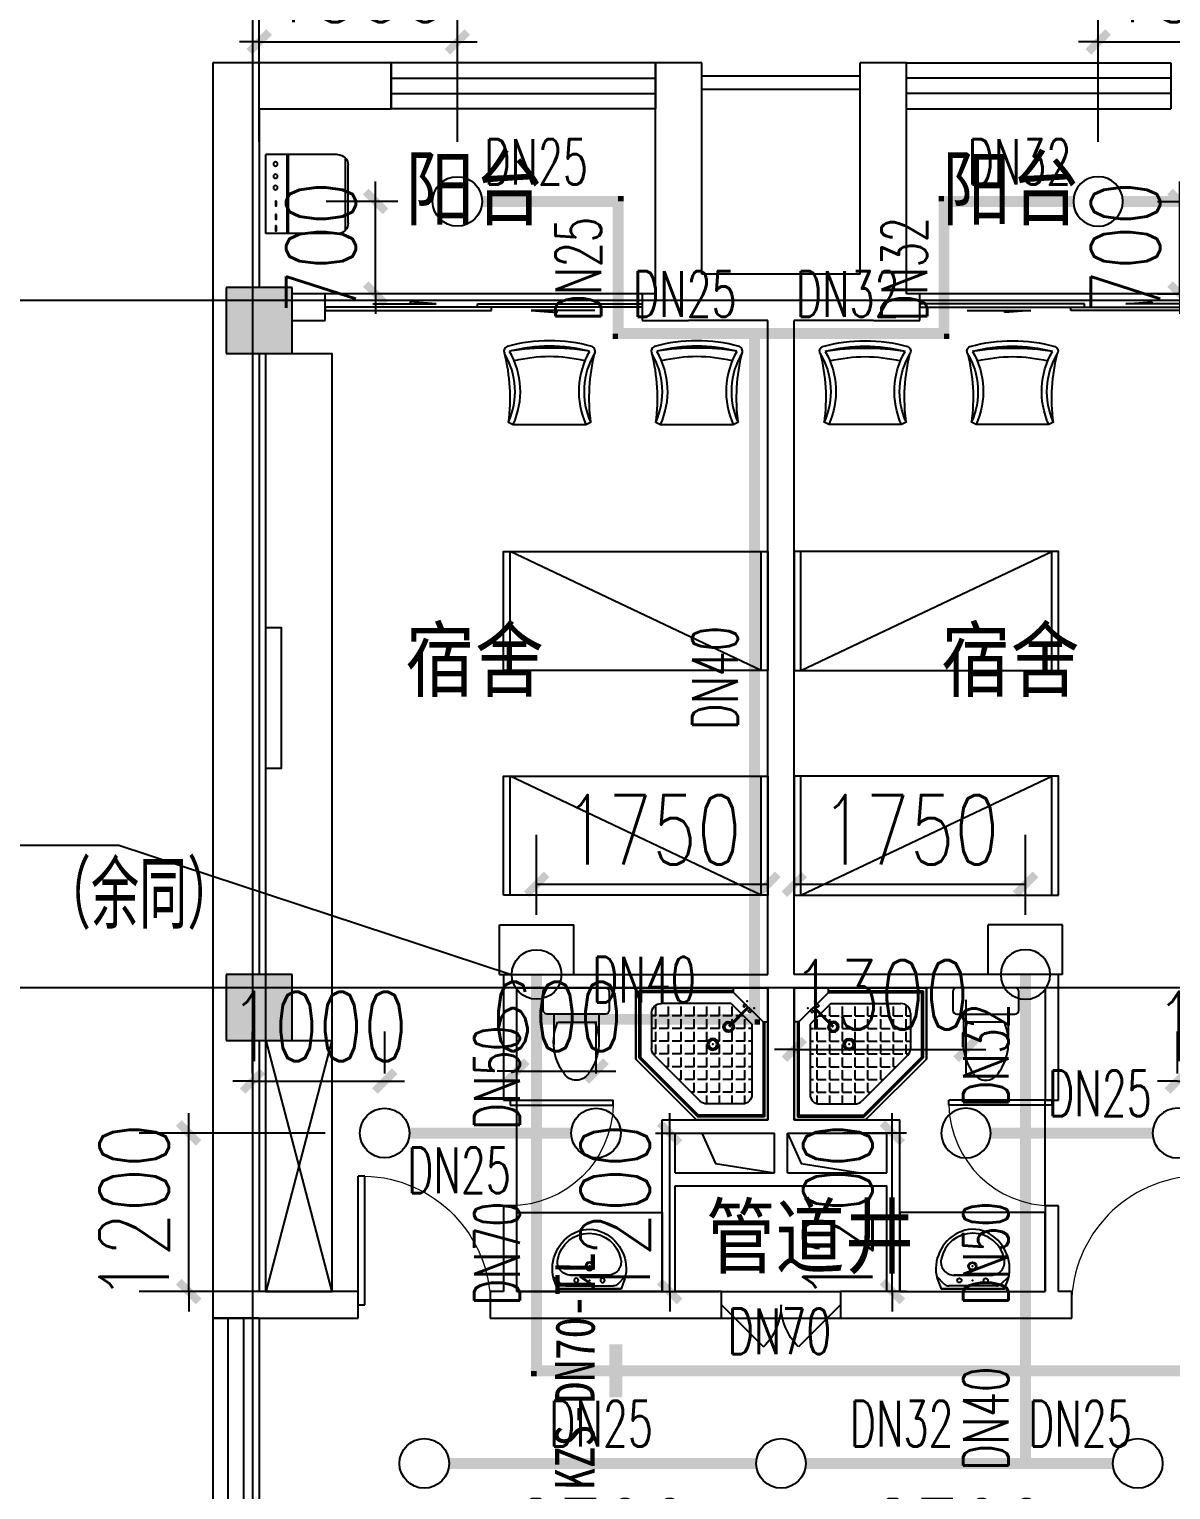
# Model space of a CAD drawing. Extents: x 0 to 2838408, y -923048 to 203859.
# Drawn here: x 2679573 to 2688213, y -619541 to -608488 of the extents above; entities that cross this region are included whole.
import ezdxf
from ezdxf.enums import TextEntityAlignment as Align

# ---------------------------------------------------------------- set-up
doc = ezdxf.new("R2010")
doc.units = 0
doc.header["$LTSCALE"] = 1000
for name, color, linetype in [('A-Fixt', 81, 'Continuous'), ('CLAYER', 7, 'Continuous'), ('COLUMN', 9, 'Continuous'), ('DIM_喷淋', 3, 'Continuous'), ('DOOR_FIRE', 4, 'Continuous'), ('DOTE', 8, 'Continuous'), ('E2-栏杆', 92, 'Continuous'), ('EQUIP_喷头', 7, 'Continuous'), ('PIPE-喷淋', 6, 'Continuous'), ('PUB_HATCH', 8, 'Continuous'), ('PUB_TEXT', 7, 'Continuous'), ('TEXT_喷淋', 7, 'Continuous'), ('TWT_DIM', 3, 'Continuous'), ('WALL', 9, 'Continuous'), ('WINDOW', 4, 'Continuous'), ('XREF', 8, 'Continuous'), ('抗震支吊架', 2, 'Continuous'), ('洁具', 213, 'Continuous'), ('配景', 3, 'Continuous')]:
    doc.layers.add(name, color=color, linetype=linetype)
doc.styles.add('_TCH_DIM', font='SIMPLEX', dxfattribs={"bigfont": 'GBCBIG'})
doc.styles.add('_TCH_DIM_T3', font='SIMPLEX', dxfattribs={"width": 0.75, "bigfont": 'HZTXT'})
doc.styles.add('_TWT_PIPEDN', font='SIMPLEX', dxfattribs={"width": 0.8, "height": 2.3, "bigfont": 'HZTXT'})
doc.styles.add('kzcad', font='', dxfattribs={"width": 0.8})
doc.styles.get("Standard").update_dxf_attribs({"font": 'geniso.shx', "bigfont": 'hztxt.shx'})
doc.styles.get('kzcad').set_extended_font_data('SimSun')
doc.dimstyles.new('_TWT_ARCH&&150', dxfattribs={"dimtxt": 525, "dimasz": 150, "dimexe": 375, "dimexo": 450, "dimgap": 150, "dimtad": 1, "dimdec": 0, "dimzin": 0, "dimdsep": 46, "dimtxsty": '_TCH_DIM_T3', "dimblk": 'ARCHTICK', "dimcen": 0.09, "dimclrt": 7, "dimazin": 2, "dimtfac": 1, "dimtdec": 0, "dimtix": 1, "dimtmove": 2, "dimatfit": 3, "dimfxl": 1, "dimtolj": 1, "dimtzin": 0, "dimarcsym": 0})

# ---------------------------------------------------------------- blocks, each defined once
blk = doc.blocks.new('1F平面-CAD导入_dwg_Drawing4_t3_dwg_$plan$00001613-474159-1F-927810-1F')
at = {"layer": '洁具'}
for p, q in [((-30, 250), (-170, 250)), ((-200, 170), (-430, 170)), ((-260, -140), (-260, 140)), ((-200, -170), (-200, -220)), ((-170, -250), (-30, -250))]:
    blk.add_line(p, q, dxfattribs=at)
for points in [[(-200, 220), (-200, 170), (-200, -170), (-430, -170)], [(0, -220), (0, 220)]]:
    blk.add_lwpolyline(points, dxfattribs=at)
for centre, radius, start, end in [((-170, 220), 30, 90, 180), ((-30, 220), 30, 0, 90), ((-413, -227), 398, 67.4505, 126.6381), ((-590, 0), 110, 123.4509, 236.5491), ((-413, 227), 398, 233.3619, 292.5495), ((-170, -220), 30, 180, 270), ((-30, -220), 30, 270, 0)]:
    blk.add_arc(centre, radius, start, end, dxfattribs=at)
blk = doc.blocks.new('$lvtry$00000169')
at = {"color": 0}
for p, q in [((259, -36), (259, 0)), ((259, -36), (36, -259)), ((259, -24), (976, -24)), ((259, -36), (964, -36)), ((964, -36), (976, -24)), ((964, -36), (964, -525)), ((976, -24), (976, -530)), ((276, -120), (120, -276)), ((144, -151), (291, -298)), ((151, -144), (298, -291)), ((183, -213), (205, -213)), ((220, -213), (243, -213)), ((270, -213), (270, -143)), ((270, -213), (340, -213)), ((276, -120), (808, -120)), ((366, -213), (366, -143)), ((366, -213), (436, -213)), ((462, -213), (462, -143)), ((462, -213), (532, -213)), ((558, -213), (558, -143)), ((558, -213), (628, -213)), ((655, -213), (655, -143)), ((655, -213), (725, -213)), ((751, -213), (751, -143)), ((751, -213), (821, -213)), ((847, -213), (847, -143)), ((847, -213), (880, -213)), ((880, -192), (880, -460)), ((36, -259), (0, -259)), ((24, -259), (24, -976)), ((36, -259), (36, -964)), ((120, -276), (120, -808)), ((120, -309), (147, -309)), ((173, -309), (173, -239)), ((173, -309), (243, -309)), ((270, -263), (270, -239)), ((334, -309), (340, -309)), ((366, -309), (366, -239)), ((366, -309), (436, -309)), ((462, -309), (462, -239)), ((462, -309), (532, -309)), ((558, -309), (558, -239)), ((558, -309), (628, -309)), ((655, -309), (655, -239)), ((655, -309), (725, -309)), ((751, -309), (751, -239)), ((751, -309), (821, -309)), ((847, -309), (847, -239)), ((847, -309), (880, -309)), ((120, -405), (147, -405)), ((173, -405), (173, -335)), ((173, -405), (243, -405)), ((173, -501), (173, -431)), ((270, -405), (270, -335)), ((270, -405), (340, -405)), ((270, -501), (270, -431)), ((366, -405), (366, -335)), ((366, -405), (379, -405)), ((366, -501), (366, -431)), ((462, -405), (462, -335)), ((462, -405), (532, -405)), ((462, -501), (462, -431)), ((558, -405), (558, -335)), ((558, -405), (628, -405)), ((558, -501), (558, -431)), ((655, -405), (655, -335)), ((655, -405), (725, -405)), ((655, -501), (655, -431)), ((751, -405), (751, -335)), ((751, -405), (821, -405)), ((751, -501), (751, -431)), ((847, -405), (847, -335)), ((847, -405), (880, -405)), ((847, -501), (847, -431)), ((120, -501), (147, -501)), ((173, -501), (243, -501)), ((173, -598), (173, -528)), ((270, -501), (340, -501)), ((270, -598), (270, -528)), ((366, -501), (436, -501)), ((366, -598), (366, -528)), ((462, -501), (532, -501)), ((462, -598), (462, -528)), ((859, -511), (511, -859)), ((964, -525), (525, -964)), ((976, -530), (530, -976)), ((558, -501), (628, -501)), ((558, -598), (558, -528)), ((655, -501), (725, -501)), ((655, -598), (655, -528)), ((751, -501), (821, -501)), ((751, -598), (751, -528)), ((847, -501), (867, -501)), ((964, -525), (976, -530)), ((120, -598), (147, -598)), ((173, -598), (243, -598)), ((173, -694), (173, -624)), ((270, -598), (340, -598)), ((270, -694), (270, -624)), ((366, -598), (436, -598)), ((366, -694), (366, -624)), ((462, -598), (532, -598)), ((462, -694), (462, -624)), ((558, -598), (628, -598)), ((558, -694), (558, -624)), ((655, -598), (725, -598)), ((655, -694), (655, -624)), ((751, -598), (773, -598)), ((120, -694), (147, -694)), ((173, -694), (243, -694)), ((173, -790), (173, -720)), ((270, -694), (340, -694)), ((270, -790), (270, -720)), ((366, -694), (436, -694)), ((366, -790), (366, -720)), ((462, -694), (532, -694)), ((462, -790), (462, -720)), ((558, -694), (628, -694)), ((558, -790), (558, -720)), ((655, -694), (676, -694)), ((120, -790), (147, -790)), ((173, -790), (243, -790)), ((173, -878), (173, -816)), ((192, -880), (460, -880)), ((270, -790), (340, -790)), ((270, -880), (270, -816)), ((366, -790), (436, -790)), ((366, -880), (366, -816)), ((462, -790), (532, -790)), ((462, -880), (462, -816)), ((558, -790), (580, -790)), ((36, -964), (24, -976)), ((24, -976), (530, -976)), ((36, -964), (525, -964)), ((525, -964), (530, -976))]:
    blk.add_line(p, q, dxfattribs=at)
blk.add_lwpolyline([(0, 0), (0, -1000), (540, -1000), (1000, -540), (1000, 0)], close=True)
for points in [[(0, 0), (0, -1000)], [(0, 0), (1000, 0)], [(1000, 0), (1000, -540)], [(136, -190), (148, -178), (132, -162), (121, -174)], [(190, -136), (178, -148), (162, -132), (174, -121)], [(1000, -540), (540, -1000)], [(0, -1000), (540, -1000)]]:
    blk.add_lwpolyline(points, close=True, dxfattribs=at)
for radius in [43.8, 31.1]:
    blk.add_circle((416, -428), radius, dxfattribs=at)
for centre, radius, start, end in [((808, -192), 72, 0, 90), ((296, -296), 40.6, 142.583, 128.4197), ((296, -296), 28.6, 145.828, 125.6599), ((808, -460), 72, 315, 0), ((192, -808), 72, 180, 270), ((460, -808), 72, 270, 315)]:
    blk.add_arc(centre, radius, start, end, dxfattribs=at)
for p in [(156, -102, 0), (103, -156, 0), (416, -428, 0)]:
    blk.add_point(p, dxfattribs=at)
blk = doc.blocks.new('$lvtry$00000178')
at = {"color": 0}
for p, q in [((-238, 0), (238, 0)), ((-214, -36), (-272, -91)), ((-180, -23), (180, -23)), ((-142, -105), (140, -105)), ((140, -105), (-142, -105)), ((216, -37), (268, -91))]:
    blk.add_line(p, q, dxfattribs=at)
blk.add_lwpolyline([(-104, -430, 0.224698), (110, -425, 0.348046), (269, -79), (239, 0), (-241, 0), (-271, -79, 0.356844)], format="xyb", close=True, dxfattribs=at)
for centre, radius in [((-100, -65), 16.3), ((100, -65), 16.3), ((1, -172), 31.6)]:
    blk.add_circle(centre, radius, dxfattribs=at)
at = {"color": 0, "lineweight": 13}
blk.add_circle((1, -172), 23, dxfattribs=at)
at = {"color": 0}
for centre, radius, start, end in [((-142, -205), 100, 90, 190.5602), ((-180, -73), 50, 90, 133.181), ((140, -205), 100, 349.4398, 90), ((180, -73), 50, 44.5607, 90), ((-1, -179), 243, 190.5602, 349.4398)]:
    blk.add_arc(centre, radius, start, end, dxfattribs=at)
for p in [(0, -65), (1, -172)]:
    blk.add_point(p, dxfattribs=at)
blk = doc.blocks.new('A$C70365C93')
at = {"layer": '洁具'}
blk.add_lwpolyline([(-1900, 2300), (-1900, 1700), (-800, 1700), (-800, 2300)], close=True, dxfattribs=at)
blk.add_blockref('$lvtry$00000178', (-1350, 2280), dxfattribs=at)
at = {"layer": '洁具', "rotation": 180}
blk.add_blockref('$lvtry$00000169', (0, 0), dxfattribs=at)
at = {"layer": '洁具', "extrusion": (0, 0, -1), "xscale": -1, "zscale": -1, "rotation": 90}
blk.add_blockref('1F平面-CAD导入_dwg_Drawing4_t3_dwg_$plan$00001613-474159-1F-927810-1F', (1450, 0), dxfattribs=at)
blk = doc.blocks.new('单人床')
at = {"layer": 'A-Fixt'}
for p, q in [((47774, 13973), (48674, 13973)), ((47774, 12073), (48674, 13973)), ((47774, 12073), (48674, 12073))]:
    blk.add_line(p, q, dxfattribs=at)
blk.add_lwpolyline([(47774, 14023), (48674, 14023), (48674, 12023), (47774, 12023), (47774, 14023)], dxfattribs=at)
blk = doc.blocks.new('CH_AP01')
for p, q in [((-311, 17), (-275, 0)), ((-275, 0), (275, 0)), ((275, 0), (311, 17))]:
    blk.add_line(p, q)
for centre, radius, start, end in [((-307, 555), 37.8, 100.1859, 202.8359), ((0, -579), 1213, 74.7104, 105.2896), ((0, -579), 1173, 75.0287, 104.9713), ((0, -1278), 1857, 80.611, 99.389), ((-824, 250), 603, 335.5038, 30.2691), ((824, 250), 603, 149.7309, 204.4962), ((307, 555), 37.8, 337.1641, 79.8141), ((-1658, 202), 1360, 352.1659, 14.4283), ((-824, 250), 563, 335.5038, 31.0903), ((0, -579), 1093, 75.8767, 104.1233), ((824, 250), 563, 148.9097, 204.4962), ((1658, 202), 1360, 165.5717, 187.8341)]:
    blk.add_arc(centre, radius, start, end)
blk = doc.blocks.new('A$C61295E98')
at = {"color": 3}
for p, q in [((544, 598), (0, 598)), ((0, 598), (0, 0)), ((161, 598), (161, 0)), ((170, 0), (170, 598)), ((603, 572), (603, 26)), ((624, 518), (624, 80)), ((544, 0), (0, 0))]:
    blk.add_line(p, q, dxfattribs=at)
for points in [[(82, 540), (75, 540), (75, 577), (82, 577)], [(82, 453), (75, 453), (75, 490), (82, 490)], [(82, 353), (75, 353), (75, 389), (82, 389)]]:
    blk.add_lwpolyline(points, close=True, dxfattribs=at)
for centre in [(74, 250), (74, 164), (74, 71)]:
    blk.add_circle(centre, 15.7, dxfattribs=at)
for centre, start, end in [((544, 518), 360, 90), ((544, 80), 270, 0)]:
    blk.add_arc(centre, 80, start, end, dxfattribs=at)
blk = doc.blocks.new('宿舍')
at = {"layer": 'A-Fixt'}
for p, q in [((47854, 13802), (48354, 15702)), ((48354, 13802), (47854, 15702)), ((47854, 13802), (48354, 13802))]:
    blk.add_line(p, q, dxfattribs=at)
for points in [[(47854, 8602), (48354, 8602), (48354, 15702), (47854, 15702)], [(47854, 10676), (47970, 10676), (47970, 11743), (47854, 11743)]]:
    blk.add_lwpolyline(points, close=True, dxfattribs=at)
at = {"xscale": -1, "rotation": 90}
for p in [(63677, 60475), (63677, 58775)]:
    blk.add_blockref('单人床', p, dxfattribs=at)
at = {"layer": 'A-Fixt', "xscale": -1, "rotation": 180}
for p in [(50002, 9140), (51117, 9140)]:
    blk.add_blockref('CH_AP01', p, dxfattribs=at)
at = {"layer": '配景', "color": 252}
blk.add_blockref('A$C61295E98', (47854, 7097), dxfattribs=at)
blk = doc.blocks.new('$WINLIB2D$00000001')
at = {"color": 0}
for points in [[(-0.5, 0.5), (-0.5, -0.5)], [(-0.5, 0.5), (0.5, 0.5)], [(0.5, -0.5), (0.5, 0.5)], [(0.5, 0.1667), (-0.5, 0.1667)], [(0.5, -0.1667), (-0.5, -0.1667)], [(-0.5, -0.5), (0.5, -0.5)]]:
    blk.add_lwpolyline(points, dxfattribs=at)
blk = doc.blocks.new('$DorLib2D$00000131')
at = {"color": 0, "linetype": 'Continuous'}
for p, q in [((0.15, 0.125), (0.2319, 0.1973)), ((0.2319, 0.1973), (0.2319, 0.125)), ((-0.5, 0.125), (-0.5, 0)), ((0.0192, 0.125), (-0.5, 0.125)), ((0.0192, 0), (0.0192, 0.125)), ((0.35, 0.125), (0.15, 0.125)), ((-0.5, 0), (0.0192, 0)), ((-0.024, 0), (0.5, 0)), ((-0.024, -0.125), (-0.024, 0)), ((0.5, 0), (0.5, -0.125)), ((-0.35, -0.125), (-0.15, -0.125)), ((-0.2319, -0.1973), (-0.2319, -0.125)), ((-0.15, -0.125), (-0.2319, -0.1973)), ((0.5, -0.125), (-0.024, -0.125))]:
    blk.add_line(p, q, dxfattribs=at)
blk = doc.blocks.new('$DorLib2D$00000116')
at = {"color": 0}
for p, q in [((-0.5, 0), (-0.146, 0.354)), ((0.5, 0), (0.146, 0.354))]:
    blk.add_line(p, q, dxfattribs=at)
for centre, start, end in [((-0.5, 0), 0, 45), ((0.5, 0), 135, 180)]:
    blk.add_arc(centre, 0.5, start, end, dxfattribs=at)
blk = doc.blocks.new('$DorLib2D$00000001')
for p, q in [((0.45, 0.975), (0.5, 0.975)), ((0.45, 0), (0.45, 0.975)), ((0.5, 0), (0.5, 0.975)), ((0.5, 0), (0.45, 0))]:
    blk.add_line(p, q)
at = {"lineweight": 13}
blk.add_arc((0.475, 0), 0.975, 91.4693, 180, dxfattribs=at)
blk = doc.blocks.new('4F1')
at = {"layer": 'PUB_HATCH'}
for points in [[(2345516.7, -610441.3), (2345016.7, -610441.3), (2345016.7, -610941.3), (2345516.7, -610941.3)], [(2345516.7, -615641.3), (2345016.7, -615641.3), (2345016.7, -616141.3), (2345516.7, -616141.3)]]:
    blk.add_hatch(color=256, dxfattribs=at).paths.add_polyline_path(points)
for points in [[(2348616.7, -616841.3), (2348720.3, -617071.5), (2349166.7, -617141.3)], [(2349266.7, -616841.3), (2349370.3, -617071.5), (2349816.7, -617141.3)]]:
    blk.add_lwpolyline(points)
at = {"layer": 'COLUMN'}
for p, q in [((2345516.7, -610441.3), (2345016.7, -610441.3)), ((2345016.7, -610441.3), (2345016.7, -610941.3)), ((2345516.7, -610941.3), (2345516.7, -610441.3)), ((2345016.7, -610941.3), (2345516.7, -610941.3)), ((2345516.7, -615641.3), (2345016.7, -615641.3)), ((2345016.7, -615641.3), (2345016.7, -616141.3)), ((2345516.7, -616141.3), (2345516.7, -615641.3)), ((2345016.7, -616141.3), (2345516.7, -616141.3))]:
    blk.add_line(p, q, dxfattribs=at)
at = {"layer": 'DOOR_FIRE'}
for p, q in [((2348766.7, -618041.3), (2349666.7, -618041.3)), ((2348766.7, -618241.3), (2349666.7, -618241.3))]:
    blk.add_line(p, q, dxfattribs=at)
at = {"layer": 'DOTE'}
for p, q in [((2345216.7, -606941.3), (2345216.7, -690141.3)), ((2345216.7, -606941.3), (2345216.7, -612391.2)), ((2453916.7, -610541.3), (2343216.7, -610541.3)), ((2453916.7, -610541.3), (2343216.7, -610541.3)), ((2346821.2, -610541.3), (2343216.7, -610541.3)), ((2453916.7, -615741.3), (2343216.7, -615741.3))]:
    blk.add_line(p, q, dxfattribs=at)
at = {"layer": 'E2-栏杆'}
for points in [[(2348616.7, -608841.3), (2349816.7, -608841.3)], [(2348616.7, -608941.3), (2349816.7, -608941.3)]]:
    blk.add_lwpolyline(points, dxfattribs=at)
at = {"layer": 'WALL'}
for p, q in [((2346266.7, -608741.3), (2344916.7, -608741.3)), ((2344916.7, -608741.3), (2344916.7, -610541.3)), ((2346266.7, -609091.3), (2346266.7, -608741.3)), ((2348616.7, -608741.3), (2348266.7, -608741.3)), ((2348266.7, -608741.3), (2348266.7, -609091.3)), ((2348616.7, -610341.3), (2348616.7, -608741.3)), ((2349816.7, -610341.3), (2349816.7, -608741.3)), ((2350166.7, -608741.3), (2349816.7, -608741.3)), ((2350166.7, -609091.3), (2350166.7, -608741.3)), ((2345266.7, -609091.3), (2346266.7, -609091.3)), ((2345266.7, -609091.3), (2345266.7, -610441.3)), ((2348266.7, -610491.3), (2348266.7, -609091.3)), ((2350166.7, -610491.3), (2350166.7, -609091.3)), ((2349216.7, -610341.3), (2348616.7, -610341.3)), ((2349816.7, -610341.3), (2349216.7, -610341.3)), ((2344916.7, -610541.3), (2344916.7, -615891.3)), ((2345766.7, -610491.3), (2345516.7, -610491.3)), ((2345766.7, -610691.3), (2345766.7, -610491.3)), ((2348266.7, -610491.3), (2348166.7, -610491.3)), ((2348166.7, -610491.3), (2348166.7, -610691.3)), ((2350266.7, -610491.3), (2350166.7, -610491.3)), ((2350266.7, -610691.3), (2350266.7, -610491.3)), ((2345516.7, -610691.3), (2345766.7, -610691.3)), ((2348166.7, -610691.3), (2348516.7, -610691.3)), ((2349116.7, -610691.3), (2348516.7, -610691.3)), ((2349116.7, -615641.3), (2349116.7, -610691.3)), ((2349916.7, -610691.3), (2349316.7, -610691.3)), ((2349316.7, -615641.3), (2349316.7, -610691.3)), ((2349916.7, -610691.3), (2350266.7, -610691.3)), ((2345266.7, -610941.3), (2345266.7, -615641.3)), ((2347116.7, -615641.3), (2349116.7, -615641.3)), ((2347116.7, -615641.3), (2347116.7, -616591.3)), ((2351316.7, -615641.3), (2349316.7, -615641.3)), ((2351316.7, -616591.3), (2351316.7, -615641.3)), ((2347216.7, -615741.3), (2349116.7, -615741.3)), ((2347216.7, -616591.3), (2347216.7, -615741.3)), ((2349116.7, -616741.3), (2349116.7, -615741.3)), ((2349316.7, -616741.3), (2349316.7, -615741.3)), ((2351216.7, -615741.3), (2349316.7, -615741.3)), ((2351216.7, -615741.3), (2351216.7, -616591.3)), ((2344916.7, -615891.3), (2344916.7, -618141.3)), ((2345266.7, -616141.3), (2345266.7, -618041.3)), ((2347116.7, -616591.3), (2347216.7, -616591.3)), ((2351216.7, -616591.3), (2351316.7, -616591.3)), ((2348316.7, -616741.3), (2349116.7, -616741.3)), ((2348316.7, -617241.3), (2348316.7, -616741.3)), ((2349316.7, -616741.3), (2350116.7, -616741.3)), ((2350116.7, -617241.3), (2350116.7, -616741.3)), ((2348416.7, -616841.3), (2349166.7, -616841.3)), ((2348416.7, -617141.3), (2348416.7, -616841.3)), ((2349166.7, -617141.3), (2349166.7, -616841.3)), ((2349266.7, -616841.3), (2350016.7, -616841.3)), ((2349266.7, -617141.3), (2349266.7, -616841.3)), ((2350016.7, -617141.3), (2350016.7, -616841.3)), ((2348416.7, -617141.3), (2349166.7, -617141.3)), ((2349266.7, -617141.3), (2350016.7, -617141.3)), ((2348316.7, -618041.3), (2348316.7, -617241.3)), ((2348416.7, -617241.3), (2349216.7, -617241.3)), ((2348416.7, -618041.3), (2348416.7, -617241.3)), ((2349216.7, -617241.3), (2350016.7, -617241.3)), ((2350016.7, -618041.3), (2350016.7, -617241.3)), ((2350116.7, -618041.3), (2350116.7, -617241.3)), ((2347216.7, -617391.3), (2347116.7, -617391.3)), ((2347116.7, -617391.3), (2347116.7, -618041.3)), ((2347216.7, -618041.3), (2347216.7, -617391.3)), ((2351316.7, -617391.3), (2351216.7, -617391.3)), ((2351216.7, -617391.3), (2351216.7, -618041.3)), ((2351316.7, -618041.3), (2351316.7, -617391.3)), ((2346016.7, -618041.3), (2345266.7, -618041.3)), ((2346016.7, -618241.3), (2346016.7, -618041.3)), ((2347116.7, -618041.3), (2347016.7, -618041.3)), ((2347016.7, -618041.3), (2347016.7, -618241.3)), ((2347216.7, -618041.3), (2348316.7, -618041.3)), ((2348766.7, -618041.3), (2348416.7, -618041.3)), ((2348766.7, -618241.3), (2348766.7, -618041.3)), ((2350016.7, -618041.3), (2349666.7, -618041.3)), ((2349666.7, -618041.3), (2349666.7, -618241.3)), ((2350116.7, -618041.3), (2351216.7, -618041.3)), ((2351416.7, -618041.3), (2351316.7, -618041.3)), ((2351416.7, -618241.3), (2351416.7, -618041.3)), ((2344916.7, -618141.3), (2344916.7, -618241.3)), ((2344916.7, -618241.3), (2345266.7, -618241.3)), ((2345266.7, -618241.3), (2346016.7, -618241.3)), ((2347016.7, -618241.3), (2347116.7, -618241.3)), ((2347116.7, -618241.3), (2348316.7, -618241.3)), ((2348316.7, -618241.3), (2348766.7, -618241.3)), ((2349666.7, -618241.3), (2350116.7, -618241.3)), ((2350116.7, -618241.3), (2351316.7, -618241.3)), ((2351316.7, -618241.3), (2351416.7, -618241.3))]:
    blk.add_line(p, q, dxfattribs=at)
at = {"layer": 'WINDOW'}
for p, q in [((2348166.7, -610491.3), (2345766.7, -610491.3)), ((2352666.7, -610491.3), (2350266.7, -610491.3)), ((2347216.7, -617391.3), (2347216.7, -616591.3)), ((2351216.7, -617391.3), (2351216.7, -616591.3))]:
    blk.add_line(p, q, dxfattribs=at)
at = {"xscale": -1, "rotation": 180}
for name, p in [('宿舍', (2297462.9, -602339.6)), ('A$C70365C93', (2349116.7, -615741.3))]:
    blk.add_blockref(name, p, dxfattribs=at)
at = {"rotation": 180}
for name, p in [('宿舍', (2400970.6, -602339.6)), ('A$C70365C93', (2349316.7, -615741.3))]:
    blk.add_blockref(name, p, dxfattribs=at)
at = {"layer": 'DOOR_FIRE', "xscale": 900, "yscale": -900, "zscale": 200}
blk.add_blockref('$DorLib2D$00000116', (2349216.7, -618141.3), dxfattribs=at)
at = {"layer": 'WINDOW'}
for name, p, xscale, yscale, zscale, rotation in [('$WINLIB2D$00000001', (2347266.7, -608916.3), 2000, 350, 2000, 180.000000000001), ('$WINLIB2D$00000001', (2351166.7, -608916.3), -2000, 350, -2000, 180), ('$DorLib2D$00000131', (2346966.7, -610591.3), 2400, -200, 2400, 180), ('$DorLib2D$00000131', (2351466.7, -610591.3), -2400, -200, -2400, 180), ('$DorLib2D$00000001', (2347166.7, -616991.3), 800, -800, 800, 90), ('$DorLib2D$00000001', (2351266.7, -616991.3), 800, 800, 800, 90), ('$WINLIB2D$00000001', (2345091.7, -618941.3), 1400, 350, 1400, 270.0000000000056)]:
    blk.add_blockref(name, p, dxfattribs=dict(at, xscale=xscale, yscale=yscale, zscale=zscale, rotation=rotation))
at = {"layer": 'WINDOW', "yscale": 1000}
for p, xscale, zscale in [((2346516.7, -618141.3), -1000, -1000), ((2351916.7, -618141.3), 1000, 1000)]:
    blk.add_blockref('$DorLib2D$00000001', p, dxfattribs=dict(at, xscale=xscale, zscale=zscale))
at = {"layer": 'CLAYER'}
blk.add_text('管道井', height=525, dxfattribs=at).set_placement((2348649.1, -617904.3))
at = {"layer": 'PUB_TEXT'}
for s, p in [('阳台', (2346373.5, -609973.2)), ('阳台', (2350433.9, -609973.2)), ('宿舍', (2346373.5, -613541)), ('宿舍', (2350427.9, -613541))]:
    blk.add_text(s, height=525, dxfattribs=at).set_placement(p)
blk = doc.blocks.new('_ArchTick')
at = {"color": 0, "linetype": 'ByBlock', "const_width": 0.4}
blk.add_lwpolyline([(-0.5, -0.5), (0.5, 0.5)], dxfattribs=at)
blk = doc.blocks.new('*D2922')
at = {"layer": 'Defpoints', "color": 0, "linetype": 'ByBlock', "transparency": 16777216}
for p in [(2686663, -616208), (2685363, -616841), (2686663, -616841)]:
    blk.add_point(p, dxfattribs=at)
at = {"layer": 'TWT_DIM', "color": 0, "linetype": 'ByBlock', "lineweight": -2, "transparency": 16777216}
for p, q in [((2685363, -616391), (2685363, -615833)), ((2686663, -616391), (2686663, -615833)), ((2685363, -616208), (2685213, -616208)), ((2685363, -616208), (2686663, -616208)), ((2686663, -616208), (2686813, -616208))]:
    blk.add_line(p, q, dxfattribs=at)
at = {"layer": 'TWT_DIM', "color": 0, "linetype": 'ByBlock', "lineweight": -2, "transparency": 16777216, "xscale": 150, "yscale": 150, "zscale": 150}
blk.add_blockref('_ArchTick', (2685363, -616208), dxfattribs=at)
at = {"layer": 'TWT_DIM', "color": 0, "linetype": 'ByBlock', "lineweight": -2, "transparency": 16777216, "xscale": 150, "yscale": 150, "zscale": 150, "rotation": 180}
blk.add_blockref('_ArchTick', (2686663, -616208), dxfattribs=at)
at = {"layer": 'TWT_DIM', "color": 7, "linetype": 'ByBlock', "transparency": 16777216, "insert": (2686013, -615795), "char_height": 525, "attachment_point": 5, "style": '_TCH_DIM_T3'}
blk.add_mtext('\\A1;1300', dxfattribs=at)
blk = doc.blocks.new('*D2967')
at = {"layer": 'Defpoints', "color": 0, "linetype": 'ByBlock', "transparency": 16777216}
for p in [(2689163, -608584), (2687663, -609791), (2689163, -609791)]:
    blk.add_point(p, dxfattribs=at)
at = {"layer": 'TWT_DIM', "color": 0, "linetype": 'ByBlock', "lineweight": -2, "transparency": 16777216}
for p, q in [((2687663, -609341), (2687663, -608209)), ((2689163, -609341), (2689163, -608209)), ((2687663, -608584), (2687513, -608584)), ((2687663, -608584), (2689163, -608584)), ((2689163, -608584), (2689313, -608584))]:
    blk.add_line(p, q, dxfattribs=at)
at = {"layer": 'TWT_DIM', "color": 0, "linetype": 'ByBlock', "lineweight": -2, "transparency": 16777216, "xscale": 150, "yscale": 150, "zscale": 150}
blk.add_blockref('_ArchTick', (2687663, -608584), dxfattribs=at)
at = {"layer": 'TWT_DIM', "color": 0, "linetype": 'ByBlock', "lineweight": -2, "transparency": 16777216, "xscale": 150, "yscale": 150, "zscale": 150, "rotation": 180}
blk.add_blockref('_ArchTick', (2689163, -608584), dxfattribs=at)
at = {"layer": 'TWT_DIM', "color": 7, "linetype": 'ByBlock', "transparency": 16777216, "insert": (2688413, -608171), "char_height": 525, "attachment_point": 5, "style": '_TCH_DIM_T3'}
blk.add_mtext('\\A1;1500', dxfattribs=at)
blk = doc.blocks.new('*D2968')
at = {"layer": 'Defpoints', "color": 0, "linetype": 'ByBlock', "transparency": 16777216}
for p in [(2687663, -609791), (2688282, -609791), (2687663, -610491)]:
    blk.add_point(p, dxfattribs=at)
at = {"layer": 'TWT_DIM', "color": 0, "linetype": 'ByBlock', "lineweight": -2, "transparency": 16777216}
for p, q in [((2688282, -609791), (2688282, -609641)), ((2688113, -609791), (2688657, -609791)), ((2688282, -610491), (2688282, -609791)), ((2688113, -610491), (2688657, -610491)), ((2688282, -610491), (2688282, -610641))]:
    blk.add_line(p, q, dxfattribs=at)
at = {"layer": 'TWT_DIM', "color": 0, "linetype": 'ByBlock', "lineweight": -2, "transparency": 16777216, "xscale": 150, "yscale": 150, "zscale": 150}
for p, rotation in [((2688282, -609791), 270), ((2688282, -610491), 90)]:
    blk.add_blockref('_ArchTick', p, dxfattribs=dict(at, rotation=rotation))
at = {"layer": 'TWT_DIM', "color": 7, "linetype": 'ByBlock', "transparency": 16777216, "insert": (2687869, -610141), "char_height": 525, "attachment_point": 5, "rotation": 90, "style": '_TCH_DIM_T3'}
blk.add_mtext('\\A1;700', dxfattribs=at)
blk = doc.blocks.new('*D2969')
at = {"layer": 'Defpoints', "color": 0, "linetype": 'ByBlock', "transparency": 16777216}
for p in [(2682813, -608584), (2681313, -609791), (2682813, -609791)]:
    blk.add_point(p, dxfattribs=at)
at = {"layer": 'TWT_DIM', "color": 0, "linetype": 'ByBlock', "lineweight": -2, "transparency": 16777216}
for p, q in [((2681313, -609341), (2681313, -608209)), ((2682813, -609341), (2682813, -608209)), ((2681313, -608584), (2681163, -608584)), ((2681313, -608584), (2682813, -608584)), ((2682813, -608584), (2682963, -608584))]:
    blk.add_line(p, q, dxfattribs=at)
at = {"layer": 'TWT_DIM', "color": 0, "linetype": 'ByBlock', "lineweight": -2, "transparency": 16777216, "xscale": 150, "yscale": 150, "zscale": 150}
blk.add_blockref('_ArchTick', (2681313, -608584), dxfattribs=at)
at = {"layer": 'TWT_DIM', "color": 0, "linetype": 'ByBlock', "lineweight": -2, "transparency": 16777216, "xscale": 150, "yscale": 150, "zscale": 150, "rotation": 180}
blk.add_blockref('_ArchTick', (2682813, -608584), dxfattribs=at)
at = {"layer": 'TWT_DIM', "color": 7, "linetype": 'ByBlock', "transparency": 16777216, "insert": (2682063, -608171), "char_height": 525, "attachment_point": 5, "style": '_TCH_DIM_T3'}
blk.add_mtext('\\A1;1500', dxfattribs=at)
blk = doc.blocks.new('*D2970')
at = {"layer": 'Defpoints', "color": 0, "linetype": 'ByBlock', "transparency": 16777216}
for p in [(2682194, -609791), (2682813, -609791), (2682813, -610491)]:
    blk.add_point(p, dxfattribs=at)
at = {"layer": 'TWT_DIM', "color": 0, "linetype": 'ByBlock', "lineweight": -2, "transparency": 16777216}
for p, q in [((2682194, -609791), (2682194, -609641)), ((2682363, -609791), (2681819, -609791)), ((2682194, -610491), (2682194, -609791)), ((2682363, -610491), (2681819, -610491)), ((2682194, -610491), (2682194, -610641))]:
    blk.add_line(p, q, dxfattribs=at)
at = {"layer": 'TWT_DIM', "color": 0, "linetype": 'ByBlock', "lineweight": -2, "transparency": 16777216, "xscale": 150, "yscale": 150, "zscale": 150}
for p, rotation in [((2682194, -609791), 270), ((2682194, -610491), 90)]:
    blk.add_blockref('_ArchTick', p, dxfattribs=dict(at, rotation=rotation))
at = {"layer": 'TWT_DIM', "color": 7, "linetype": 'ByBlock', "transparency": 16777216, "insert": (2681781, -610141), "char_height": 525, "attachment_point": 5, "rotation": 90, "style": '_TCH_DIM_T3'}
blk.add_mtext('\\A1;700', dxfattribs=at)
blk = doc.blocks.new('*D3266')
at = {"layer": 'Defpoints', "color": 0, "linetype": 'ByBlock', "transparency": 16777216}
for p in [(2687963, -619341), (2690663, -619341), (2690663, -620288)]:
    blk.add_point(p, dxfattribs=at)
at = {"layer": 'DIM_喷淋', "color": 0, "linetype": 'ByBlock', "lineweight": -2, "transparency": 16777216}
for p, q in [((2687963, -619791), (2687963, -620663)), ((2690663, -619791), (2690663, -620663)), ((2687963, -620288), (2690663, -620288))]:
    blk.add_line(p, q, dxfattribs=at)
at = {"layer": 'DIM_喷淋', "color": 0, "linetype": 'ByBlock', "lineweight": -2, "transparency": 16777216, "xscale": 150, "yscale": 150, "zscale": 150, "rotation": 180}
blk.add_blockref('_ArchTick', (2687963, -620288), dxfattribs=at)
at = {"layer": 'DIM_喷淋', "color": 0, "linetype": 'ByBlock', "lineweight": -2, "transparency": 16777216, "xscale": 150, "yscale": 150, "zscale": 150}
blk.add_blockref('_ArchTick', (2690663, -620288), dxfattribs=at)
at = {"layer": 'DIM_喷淋', "color": 7, "linetype": 'ByBlock', "transparency": 16777216, "insert": (2689313, -619875), "char_height": 525, "attachment_point": 5, "style": '_TCH_DIM_T3'}
blk.add_mtext('\\A1;2700', dxfattribs=at)
blk = doc.blocks.new('*D3267')
at = {"layer": 'Defpoints', "color": 0, "linetype": 'ByBlock', "transparency": 16777216}
for p in [(2685263, -619341), (2687963, -619341), (2687963, -620288)]:
    blk.add_point(p, dxfattribs=at)
at = {"layer": 'DIM_喷淋', "color": 0, "linetype": 'ByBlock', "lineweight": -2, "transparency": 16777216}
for p, q in [((2685263, -619791), (2685263, -620663)), ((2687963, -619791), (2687963, -620663)), ((2685263, -620288), (2687963, -620288))]:
    blk.add_line(p, q, dxfattribs=at)
at = {"layer": 'DIM_喷淋', "color": 0, "linetype": 'ByBlock', "lineweight": -2, "transparency": 16777216, "xscale": 150, "yscale": 150, "zscale": 150, "rotation": 180}
blk.add_blockref('_ArchTick', (2685263, -620288), dxfattribs=at)
at = {"layer": 'DIM_喷淋', "color": 0, "linetype": 'ByBlock', "lineweight": -2, "transparency": 16777216, "xscale": 150, "yscale": 150, "zscale": 150}
blk.add_blockref('_ArchTick', (2687963, -620288), dxfattribs=at)
at = {"layer": 'DIM_喷淋', "color": 7, "linetype": 'ByBlock', "transparency": 16777216, "insert": (2686613, -619875), "char_height": 525, "attachment_point": 5, "style": '_TCH_DIM_T3'}
blk.add_mtext('\\A1;2700', dxfattribs=at)
blk = doc.blocks.new('*D3268')
at = {"layer": 'Defpoints', "color": 0, "linetype": 'ByBlock', "transparency": 16777216}
for p in [(2682563, -619341), (2685263, -619341), (2685263, -620288)]:
    blk.add_point(p, dxfattribs=at)
at = {"layer": 'DIM_喷淋', "color": 0, "linetype": 'ByBlock', "lineweight": -2, "transparency": 16777216}
for p, q in [((2682563, -619791), (2682563, -620663)), ((2685263, -619791), (2685263, -620663)), ((2682563, -620288), (2685263, -620288))]:
    blk.add_line(p, q, dxfattribs=at)
at = {"layer": 'DIM_喷淋', "color": 0, "linetype": 'ByBlock', "lineweight": -2, "transparency": 16777216, "xscale": 150, "yscale": 150, "zscale": 150, "rotation": 180}
blk.add_blockref('_ArchTick', (2682563, -620288), dxfattribs=at)
at = {"layer": 'DIM_喷淋', "color": 0, "linetype": 'ByBlock', "lineweight": -2, "transparency": 16777216, "xscale": 150, "yscale": 150, "zscale": 150}
blk.add_blockref('_ArchTick', (2685263, -620288), dxfattribs=at)
at = {"layer": 'DIM_喷淋', "color": 7, "linetype": 'ByBlock', "transparency": 16777216, "insert": (2683913, -619875), "char_height": 525, "attachment_point": 5, "style": '_TCH_DIM_T3'}
blk.add_mtext('\\A1;2700', dxfattribs=at)
blk = doc.blocks.new('*D3309')
at = {"layer": 'Defpoints', "color": 0, "linetype": 'ByBlock', "transparency": 16777216}
for p in [(2687113, -614959), (2685363, -615641), (2687113, -615641)]:
    blk.add_point(p, dxfattribs=at)
at = {"layer": 'TWT_DIM', "color": 0, "linetype": 'ByBlock', "lineweight": -2, "transparency": 16777216}
for p, q in [((2685363, -615191), (2685363, -614584)), ((2687113, -615191), (2687113, -614584)), ((2685363, -614959), (2687113, -614959))]:
    blk.add_line(p, q, dxfattribs=at)
at = {"layer": 'TWT_DIM', "color": 0, "linetype": 'ByBlock', "lineweight": -2, "transparency": 16777216, "xscale": 150, "yscale": 150, "zscale": 150, "rotation": 180}
blk.add_blockref('_ArchTick', (2685363, -614959), dxfattribs=at)
at = {"layer": 'TWT_DIM', "color": 0, "linetype": 'ByBlock', "lineweight": -2, "transparency": 16777216, "xscale": 150, "yscale": 150, "zscale": 150}
blk.add_blockref('_ArchTick', (2687113, -614959), dxfattribs=at)
at = {"layer": 'TWT_DIM', "color": 7, "linetype": 'ByBlock', "transparency": 16777216, "insert": (2686238, -614546), "char_height": 525, "attachment_point": 5, "style": '_TCH_DIM_T3'}
blk.add_mtext('\\A1;1750', dxfattribs=at)
blk = doc.blocks.new('*D3310')
at = {"layer": 'Defpoints', "color": 0, "linetype": 'ByBlock', "transparency": 16777216}
for p in [(2689263, -616448), (2688263, -616841), (2689263, -616841)]:
    blk.add_point(p, dxfattribs=at)
at = {"layer": 'TWT_DIM', "color": 0, "linetype": 'ByBlock', "lineweight": -2, "transparency": 16777216}
for p, q in [((2688263, -616391), (2688263, -616073)), ((2689263, -616391), (2689263, -616073)), ((2688263, -616448), (2688113, -616448)), ((2688263, -616448), (2689263, -616448)), ((2689263, -616448), (2689413, -616448))]:
    blk.add_line(p, q, dxfattribs=at)
at = {"layer": 'TWT_DIM', "color": 0, "linetype": 'ByBlock', "lineweight": -2, "transparency": 16777216, "xscale": 150, "yscale": 150, "zscale": 150}
blk.add_blockref('_ArchTick', (2688263, -616448), dxfattribs=at)
at = {"layer": 'TWT_DIM', "color": 0, "linetype": 'ByBlock', "lineweight": -2, "transparency": 16777216, "xscale": 150, "yscale": 150, "zscale": 150, "rotation": 180}
blk.add_blockref('_ArchTick', (2689263, -616448), dxfattribs=at)
at = {"layer": 'TWT_DIM', "color": 7, "linetype": 'ByBlock', "transparency": 16777216, "insert": (2688763, -616035), "char_height": 525, "attachment_point": 5, "style": '_TCH_DIM_T3'}
blk.add_mtext('\\A1;1000', dxfattribs=at)
blk = doc.blocks.new('*D3311')
at = {"layer": 'Defpoints', "color": 0, "linetype": 'ByBlock', "transparency": 16777216}
for p in [(2686105, -616841), (2686663, -616841), (2686663, -618041)]:
    blk.add_point(p, dxfattribs=at)
at = {"layer": 'TWT_DIM', "color": 0, "linetype": 'ByBlock', "lineweight": -2, "transparency": 16777216}
for p, q in [((2686105, -616841), (2686105, -616691)), ((2686213, -616841), (2685730, -616841)), ((2686105, -618041), (2686105, -616841)), ((2686213, -618041), (2685730, -618041)), ((2686105, -618041), (2686105, -618191))]:
    blk.add_line(p, q, dxfattribs=at)
at = {"layer": 'TWT_DIM', "color": 0, "linetype": 'ByBlock', "lineweight": -2, "transparency": 16777216, "xscale": 150, "yscale": 150, "zscale": 150}
for p, rotation in [((2686105, -616841), 270), ((2686105, -618041), 90)]:
    blk.add_blockref('_ArchTick', p, dxfattribs=dict(at, rotation=rotation))
at = {"layer": 'TWT_DIM', "color": 7, "linetype": 'ByBlock', "transparency": 16777216, "insert": (2685692, -617441), "char_height": 525, "attachment_point": 5, "rotation": 90, "style": '_TCH_DIM_T3'}
blk.add_mtext('\\A1;1200', dxfattribs=at)
blk = doc.blocks.new('*D3313')
at = {"layer": 'Defpoints', "color": 0, "linetype": 'ByBlock', "transparency": 16777216}
for p in [(2685163, -614959), (2683413, -615641), (2685163, -615641)]:
    blk.add_point(p, dxfattribs=at)
at = {"layer": 'TWT_DIM', "color": 0, "linetype": 'ByBlock', "lineweight": -2, "transparency": 16777216}
for p, q in [((2683413, -615191), (2683413, -614584)), ((2685163, -615191), (2685163, -614584)), ((2683413, -614959), (2685163, -614959))]:
    blk.add_line(p, q, dxfattribs=at)
at = {"layer": 'TWT_DIM', "color": 0, "linetype": 'ByBlock', "lineweight": -2, "transparency": 16777216, "xscale": 150, "yscale": 150, "zscale": 150, "rotation": 180}
blk.add_blockref('_ArchTick', (2683413, -614959), dxfattribs=at)
at = {"layer": 'TWT_DIM', "color": 0, "linetype": 'ByBlock', "lineweight": -2, "transparency": 16777216, "xscale": 150, "yscale": 150, "zscale": 150}
blk.add_blockref('_ArchTick', (2685163, -614959), dxfattribs=at)
at = {"layer": 'TWT_DIM', "color": 7, "linetype": 'ByBlock', "transparency": 16777216, "insert": (2684288, -614546), "char_height": 525, "attachment_point": 5, "style": '_TCH_DIM_T3'}
blk.add_mtext('\\A1;1750', dxfattribs=at)
blk = doc.blocks.new('*D3314')
at = {"layer": 'Defpoints', "color": 0, "linetype": 'ByBlock', "transparency": 16777216}
for p in [(2682263, -616448), (2681263, -616841), (2682263, -616841)]:
    blk.add_point(p, dxfattribs=at)
at = {"layer": 'TWT_DIM', "color": 0, "linetype": 'ByBlock', "lineweight": -2, "transparency": 16777216}
for p, q in [((2681263, -616391), (2681263, -616073)), ((2682263, -616391), (2682263, -616073)), ((2681263, -616448), (2681113, -616448)), ((2681263, -616448), (2682263, -616448)), ((2682263, -616448), (2682413, -616448))]:
    blk.add_line(p, q, dxfattribs=at)
at = {"layer": 'TWT_DIM', "color": 0, "linetype": 'ByBlock', "lineweight": -2, "transparency": 16777216, "xscale": 150, "yscale": 150, "zscale": 150}
blk.add_blockref('_ArchTick', (2681263, -616448), dxfattribs=at)
at = {"layer": 'TWT_DIM', "color": 0, "linetype": 'ByBlock', "lineweight": -2, "transparency": 16777216, "xscale": 150, "yscale": 150, "zscale": 150, "rotation": 180}
blk.add_blockref('_ArchTick', (2682263, -616448), dxfattribs=at)
at = {"layer": 'TWT_DIM', "color": 7, "linetype": 'ByBlock', "transparency": 16777216, "insert": (2681763, -616035), "char_height": 525, "attachment_point": 5, "style": '_TCH_DIM_T3'}
blk.add_mtext('\\A1;1000', dxfattribs=at)
blk = doc.blocks.new('*D3315')
at = {"layer": 'Defpoints', "color": 0, "linetype": 'ByBlock', "transparency": 16777216}
for p in [(2683863, -616372), (2683263, -616841), (2683863, -616841)]:
    blk.add_point(p, dxfattribs=at)
at = {"layer": 'TWT_DIM', "color": 0, "linetype": 'ByBlock', "lineweight": -2, "transparency": 16777216}
for p, q in [((2683263, -616391), (2683263, -615997)), ((2683863, -616391), (2683863, -615997)), ((2683263, -616372), (2683113, -616372)), ((2683263, -616372), (2683863, -616372)), ((2683863, -616372), (2684013, -616372))]:
    blk.add_line(p, q, dxfattribs=at)
at = {"layer": 'TWT_DIM', "color": 0, "linetype": 'ByBlock', "lineweight": -2, "transparency": 16777216, "xscale": 150, "yscale": 150, "zscale": 150}
blk.add_blockref('_ArchTick', (2683263, -616372), dxfattribs=at)
at = {"layer": 'TWT_DIM', "color": 0, "linetype": 'ByBlock', "lineweight": -2, "transparency": 16777216, "xscale": 150, "yscale": 150, "zscale": 150, "rotation": 180}
blk.add_blockref('_ArchTick', (2683863, -616372), dxfattribs=at)
at = {"layer": 'TWT_DIM', "color": 7, "linetype": 'ByBlock', "transparency": 16777216, "insert": (2683563, -615959), "char_height": 525, "attachment_point": 5, "style": '_TCH_DIM_T3'}
blk.add_mtext('\\A1;600', dxfattribs=at)
blk = doc.blocks.new('*D3316')
at = {"layer": 'Defpoints', "color": 0, "linetype": 'ByBlock', "transparency": 16777216}
for p in [(2683863, -616841), (2684420, -616841), (2683863, -618041)]:
    blk.add_point(p, dxfattribs=at)
at = {"layer": 'TWT_DIM', "color": 0, "linetype": 'ByBlock', "lineweight": -2, "transparency": 16777216}
for p, q in [((2684420, -616841), (2684420, -616691)), ((2684313, -616841), (2684795, -616841)), ((2684420, -618041), (2684420, -616841)), ((2684313, -618041), (2684795, -618041)), ((2684420, -618041), (2684420, -618191))]:
    blk.add_line(p, q, dxfattribs=at)
at = {"layer": 'TWT_DIM', "color": 0, "linetype": 'ByBlock', "lineweight": -2, "transparency": 16777216, "xscale": 150, "yscale": 150, "zscale": 150}
for p, rotation in [((2684420, -616841), 270), ((2684420, -618041), 90)]:
    blk.add_blockref('_ArchTick', p, dxfattribs=dict(at, rotation=rotation))
at = {"layer": 'TWT_DIM', "color": 7, "linetype": 'ByBlock', "transparency": 16777216, "insert": (2684008, -617441), "char_height": 525, "attachment_point": 5, "rotation": 90, "style": '_TCH_DIM_T3'}
blk.add_mtext('\\A1;1200', dxfattribs=at)
blk = doc.blocks.new('*D3317')
at = {"layer": 'Defpoints', "color": 0, "linetype": 'ByBlock', "transparency": 16777216}
for p in [(2680780, -616841), (2682263, -616841), (2682263, -618041)]:
    blk.add_point(p, dxfattribs=at)
at = {"layer": 'TWT_DIM', "color": 0, "linetype": 'ByBlock', "lineweight": -2, "transparency": 16777216}
for p, q in [((2680780, -616841), (2680780, -616691)), ((2681813, -616841), (2680405, -616841)), ((2680780, -618041), (2680780, -616841)), ((2681813, -618041), (2680405, -618041)), ((2680780, -618041), (2680780, -618191))]:
    blk.add_line(p, q, dxfattribs=at)
at = {"layer": 'TWT_DIM', "color": 0, "linetype": 'ByBlock', "lineweight": -2, "transparency": 16777216, "xscale": 150, "yscale": 150, "zscale": 150}
for p, rotation in [((2680780, -616841), 270), ((2680780, -618041), 90)]:
    blk.add_blockref('_ArchTick', p, dxfattribs=dict(at, rotation=rotation))
at = {"layer": 'TWT_DIM', "color": 7, "linetype": 'ByBlock', "transparency": 16777216, "insert": (2680367, -617441), "char_height": 525, "attachment_point": 5, "rotation": 90, "style": '_TCH_DIM_T3'}
blk.add_mtext('\\A1;1200', dxfattribs=at)
blk = doc.blocks.new('$TwtSys$00000125')
blk.add_circle((0, 0, 0), 1)
blk = doc.blocks.new('$TwtSys$00000131')
for p, q in [((-1.5, 0), (-1.5, 2)), ((-1.5, 2), (1.5, 2)), ((1.5, 0, 0), (1.5, 2, 0)), ((-1.5, 0), (-1, 0)), ((1, 0, 0), (1.5, 0, 0))]:
    blk.add_line(p, q)
blk.add_circle((0, 0), 1)

msp = doc.modelspace()

# ---------------------------------------------------------------- hatches: boundary and pattern name
at = {"layer": 'PIPE-喷淋', "linetype": 'ByBlock'}
for points in [[(2684029.3, -609791.3), (2684070.6, -609791.3), (2684070.6, -609750)], [(2684029.3, -609791.3), (2684029.3, -609750), (2684070.6, -609750)], [(2686495.8, -609791.3), (2686454.5, -609791.3), (2686454.5, -609750)], [(2686495.8, -609791.3), (2686495.8, -609750), (2686454.5, -609750)], [(2684029.3, -610791.3), (2684029.3, -610832.5), (2683988.1, -610832.5)], [(2684029.3, -610791.3), (2683988.1, -610791.3), (2683988.1, -610832.5)], [(2686495.8, -610791.3), (2686495.8, -610832.5), (2686537, -610832.5)], [(2686495.8, -610791.3), (2686537, -610791.3), (2686537, -610832.5)], [(2685062.5, -615980.8), (2685062.5, -616022), (2685103.8, -616022)], [(2685062.5, -615980.8), (2685103.8, -615980.8), (2685103.8, -616022)], [(2683412.5, -618641.3), (2683412.5, -618682.5), (2683371.3, -618682.5)], [(2683412.5, -618641.3), (2683371.3, -618641.3), (2683371.3, -618682.5)]]:
    msp.add_hatch(color=256, dxfattribs=at).paths.add_polyline_path(points)

# ---------------------------------------------------------------- linework, layer by layer
at = {"layer": 'DIM_喷淋', "linetype": 'ByBlock'}
for p, q in [((2680250.2, -614664.5), (2674217.1, -614664.5)), ((2683212.5, -615641.3), (2680250.2, -614664.5))]:
    msp.add_line(p, q, dxfattribs=at)
at = {"layer": 'PIPE-喷淋', "linetype": 'ByBlock', "ltscale": 1.5, "const_width": 82.5}
for points in [[(2684029.3, -609791.3), (2683000, -609791.3)], [(2684029.3, -610791.3), (2684029.3, -609791.3)], [(2686495.8, -610791.3), (2686495.8, -609791.3)], [(2686495.8, -609791.3), (2687475, -609791.3)], [(2687850, -609791.3), (2690675, -609791.3)], [(2685062.5, -610791.3), (2684029.3, -610791.3)], [(2685062.5, -615980.8), (2685062.5, -610791.3)], [(2685062.5, -610791.3), (2686495.8, -610791.3)], [(2683412.5, -615641.3), (2683412.5, -615980.8)], [(2687112.5, -615641.3), (2687112.5, -616841.3)], [(2683412.5, -615980.8), (2685062.5, -615980.8)], [(2683412.5, -615980.8), (2683412.5, -616841.3)], [(2682450, -616841.3), (2683412.5, -616841.3)], [(2683412.5, -616841.3), (2683412.5, -618641.3)], [(2683412.5, -616841.3), (2683675, -616841.3)], [(2686850, -616841.3), (2687112.5, -616841.3)], [(2687112.5, -616841.3), (2688075, -616841.3)], [(2687112.5, -616841.3), (2687112.5, -618641.3)], [(2683412.5, -618641.3), (2687112.5, -618641.3)], [(2687112.5, -618641.3), (2691412.5, -618641.3)], [(2687112.5, -619341.3), (2687112.5, -618641.3)], [(2682750, -619341.3), (2685075, -619341.3)], [(2685450, -619341.3), (2687112.5, -619341.3)], [(2687112.5, -619341.3), (2687775, -619341.3)]]:
    msp.add_lwpolyline(points, dxfattribs=at)
at = {"layer": '抗震支吊架', "color": 4, "const_width": 100}
msp.add_lwpolyline([(2684012.5, -618841.3), (2684012.5, -618441.3)], dxfattribs=at)

# ---------------------------------------------------------------- block references
at = {"layer": 'EQUIP_喷头', "linetype": 'ByBlock', "xscale": 187.5, "yscale": 187.5, "zscale": 187.5}
for name, p in [('$TwtSys$00000125', (2682812.5, -609791.3)), ('$TwtSys$00000131', (2683412.5, -615641.3)), ('$TwtSys$00000125', (2682262.5, -616841.3)), ('$TwtSys$00000125', (2683862.5, -616841.3)), ('$TwtSys$00000125', (2682562.5, -619341.3)), ('$TwtSys$00000125', (2685262.5, -619341.3)), ('$TwtSys$00000125', (2687962.5, -619341.3))]:
    msp.add_blockref(name, p, dxfattribs=at)
at = {"layer": 'EQUIP_喷头', "linetype": 'ByBlock', "xscale": 187.5, "yscale": -187.5, "zscale": 187.5, "rotation": 180}
for name, p in [('$TwtSys$00000125', (2687662.5, -609791.3)), ('$TwtSys$00000131', (2687112.5, -615641.3)), ('$TwtSys$00000125', (2686662.5, -616841.3)), ('$TwtSys$00000125', (2688262.5, -616841.3))]:
    msp.add_blockref(name, p, dxfattribs=at)
at = {"layer": 'XREF'}
msp.add_blockref('4F1', (336045.8, 0), dxfattribs=at)

# ---------------------------------------------------------------- texts
at = {"layer": 'DIM_喷淋', "color": 7, "linetype": 'ByBlock', "style": '_TCH_DIM'}
msp.add_text('（余同）', height=506.38, dxfattribs=at).set_placement((2679675.2, -615294.5))
at = {"layer": 'TEXT_喷淋', "color": 251, "linetype": 'ByBlock', "style": '_TWT_PIPEDN', "width": 0.64}
for s, p in [('DN25', (2683016.1, -609663.8)), ('DN32', (2686674.4, -609663.8)), ('DN25', (2684141.1, -610663.8)), ('DN32', (2685374.4, -610663.8)), ('DN40', (2683832.7, -615853.3)), ('DN25', (2687282.7, -616713.8)), ('DN25', (2682432.7, -617295.2)), ('DN25', (2683507.7, -619213.8)), ('DN32', (2685782.7, -619213.8)), ('DN25', (2687132.7, -619213.8))]:
    msp.add_text(s, height=345, dxfattribs=at).set_placement(p)
for s, p in [('DN25', (2683901.8, -610696.1)), ('DN32', (2686368.3, -610696.1)), ('DN40', (2684935, -613790.8)), ('DN32', (2686985, -616646.1)), ('DN50', (2683285, -616815.8)), ('DN50', (2686985, -618146.1)), ('DN40', (2686985, -619396.1))]:
    msp.add_text(s, height=345, rotation=90, dxfattribs=at).set_placement(p)
at = {"layer": 'TEXT_喷淋', "linetype": 'ByBlock', "style": '_TWT_PIPEDN', "width": 0.64}
msp.add_text('DN70', height=345, rotation=90, dxfattribs=at).set_placement((2683285, -618146.1))
msp.add_text('DN70', height=345, dxfattribs=at).set_placement((2684857.7, -618513.8))
at = {"layer": '抗震支吊架', "color": 4, "style": 'kzcad', "width": 0.8}
msp.add_text('KZS-DN70-TL', height=300, rotation=89.88539, dxfattribs=at).set_placement((2683852.5, -618641.3), align=Align.CENTER)

# ---------------------------------------------------------------- dimensions: what is measured, and where the dimension line sits
at = {"layer": 'DIM_喷淋', "linetype": 'ByBlock'}
for p1, p2, picture, middle in [((2682562.5, -619341.3), (2685262.5, -619341.3), '*D3268', (2683912.5, -619875.4)), ((2685262.5, -619341.3), (2687962.5, -619341.3), '*D3267', (2686612.5, -619875.4)), ((2687962.5, -619341.3), (2690662.5, -619341.3), '*D3266', (2689312.5, -619875.4))]:
    dim = msp.add_aligned_dim(p1=p1, p2=p2, distance=-946.6, dimstyle='_TWT_ARCH&&150', dxfattribs=at)
    dim.commit()
    dim.dimension.update_dxf_attribs({"geometry": picture, "text_midpoint": middle})
at = {"layer": 'TWT_DIM', "linetype": 'ByBlock'}
for p1, p2, distance, picture, middle in [((2681312.5, -609791.3), (2682812.5, -609791.3), 1207.4, '*D2969', (2682062.5, -608171.4)), ((2687662.5, -609791.3), (2689162.5, -609791.3), 1207.4, '*D2967', (2688412.5, -608171.4)), ((2682812.5, -610491.3), (2682812.5, -609791.3), 619, '*D2970', (2681781, -610141.3)), ((2687662.5, -610491.3), (2687662.5, -609791.3), -619, '*D2968', (2687869, -610141.3)), ((2683412.5, -615641.3), (2685162.5, -615641.3), 682.4, '*D3313', (2684287.5, -614546.4)), ((2685362.5, -615641.3), (2687112.5, -615641.3), 682.4, '*D3309', (2686237.5, -614546.4)), ((2685362.5, -616841.3), (2686662.5, -616841.3), 633.6, '*D2922', (2686012.5, -615795.2)), ((2683262.5, -616841.3), (2683862.5, -616841.3), 469.7, '*D3315', (2683562.5, -615959.1)), ((2681262.5, -616841.3), (2682262.5, -616841.3), 393.4, '*D3314', (2681762.5, -616035.4)), ((2688262.5, -616841.3), (2689262.5, -616841.3), 393.4, '*D3310', (2688762.5, -616035.4)), ((2682262.5, -618041.3), (2682262.5, -616841.3), 1482.7, '*D3317', (2680367.4, -617441.3)), ((2683862.5, -618041.3), (2683862.5, -616841.3), -557.7, '*D3316', (2684007.8, -617441.3)), ((2686662.5, -618041.3), (2686662.5, -616841.3), 557.7, '*D3311', (2685692.3, -617441.3))]:
    dim = msp.add_aligned_dim(p1=p1, p2=p2, distance=distance, dimstyle='_TWT_ARCH&&150', dxfattribs=at)
    dim.commit()
    dim.dimension.update_dxf_attribs({"geometry": picture, "text_midpoint": middle})

doc.saveas('drawing.dxf')
